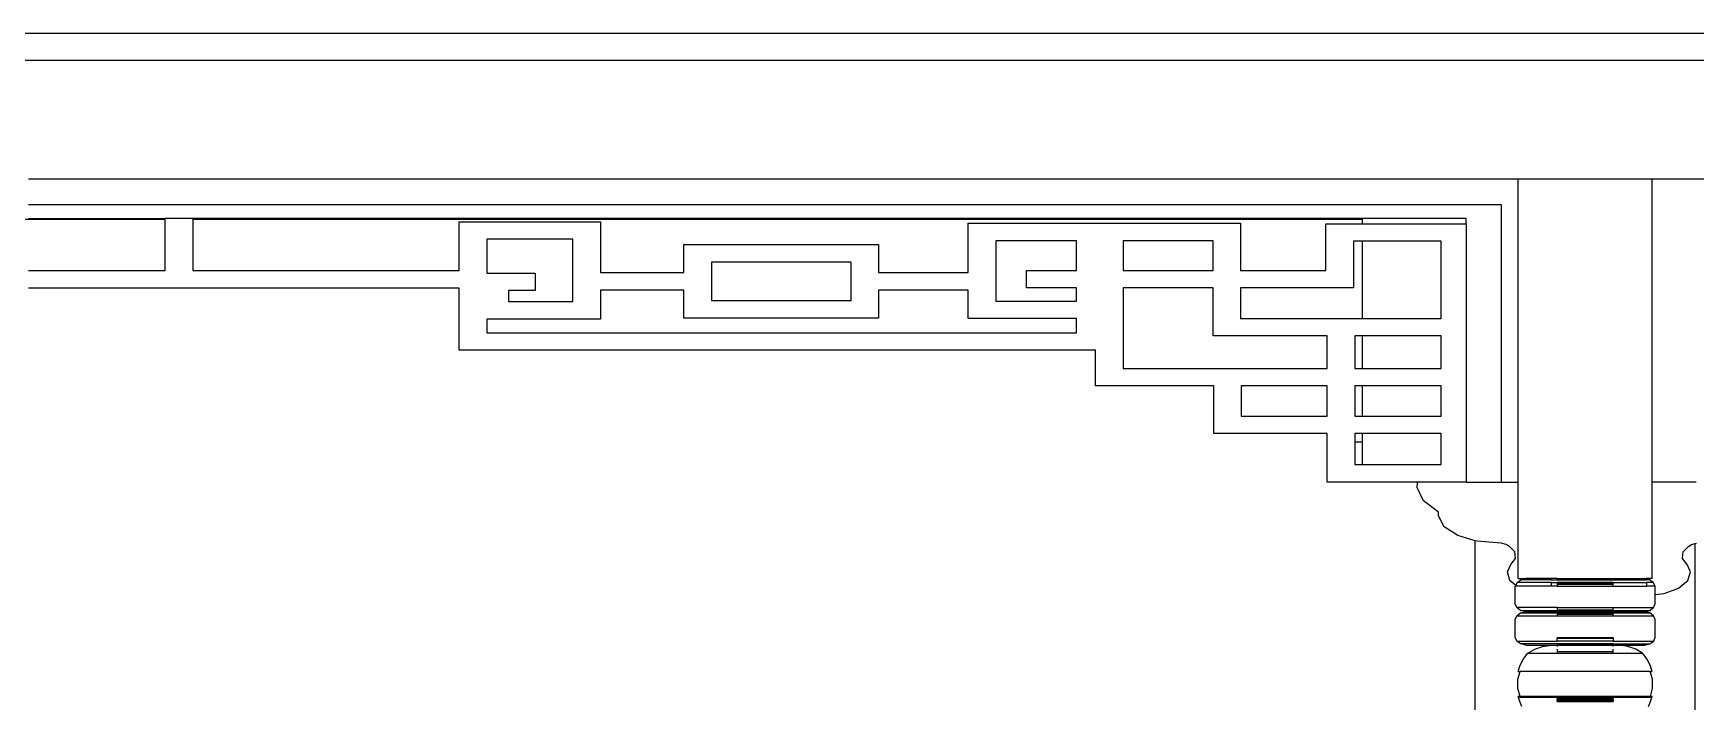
# Model space of a CAD drawing. Extents: x -24961 to 905641, y -154323 to 635957.
# Drawn here: x 413416 to 415652, y -140608 to -139708 of the extents above; entities that cross this region are included whole.
import ezdxf

# ---------------------------------------------------------------- set-up
doc = ezdxf.new("R2010")
doc.units = 0
doc.header["$LTSCALE"] = 1000
doc.header["$MEASUREMENT"] = 0
doc.layers.add('DOTE', color=1, linetype='Continuous')

msp = doc.modelspace()

# ---------------------------------------------------------------- linework, layer by layer
for p, q in [((428053.6, -139744.5), (402953.6, -139744.5)), ((415413.6, -139904.5), (413410, -139904.5)), ((415413.6, -140312.1), (415413.6, -139904.5)), ((415593.6, -139904.5), (415413.6, -139904.5)), ((415593.6, -140312.1), (415593.6, -139904.5)), ((417637.7, -139904.5), (415593.6, -139904.5)), ((415391.1, -139938.6), (413410, -139938.6)), ((415391.1, -140312.1), (415391.1, -139938.6)), ((413226.4, -139957.9), (413593.6, -139957.9)), ((413410, -139957.4), (413593.6, -139957.4)), ((413593.6, -139957.9), (413593.6, -139957.4)), ((413630.8, -139957.4), (413593.6, -139957.4)), ((413593.6, -140027.3), (413593.6, -139957.9)), ((413630.8, -139957.4), (413630.8, -139957.9)), ((415203.6, -139957.4), (413630.8, -139957.4)), ((413630.8, -139957.9), (415203.6, -139957.9)), ((413630.8, -139957.9), (413630.8, -140027.3)), ((413989.2, -139961.5), (414179.3, -139961.5)), ((413989.2, -140027.3), (413989.2, -139961.5)), ((414179.3, -139961.5), (414179.3, -140030.1)), ((414673.8, -139963.7), (415040.2, -139963.7)), ((414673.8, -140030.1), (414673.8, -139963.7)), ((415040.2, -139963.7), (415040.2, -140027.2)), ((415154.6, -140027.2), (415154.6, -139964.2)), ((415154.6, -139964.2), (415203.6, -139964.2)), ((415203.6, -139957.4), (415203.6, -139957.9)), ((415343.6, -139957.4), (415203.6, -139957.4)), ((415203.6, -139957.9), (415203.6, -139964.2)), ((415203.6, -139964.2), (415343.6, -139964.2)), ((415343.6, -139964.2), (415343.6, -139957.4)), ((415343.6, -139964.2), (415343.6, -140312.1)), ((414026.3, -139984.9), (414026.3, -140030.9)), ((414142.2, -139984.9), (414026.3, -139984.9)), ((414142.2, -140069), (414142.2, -139984.9)), ((414291.2, -139992.4), (414553.3, -139992.4)), ((414291.2, -140030.1), (414291.2, -139992.4)), ((414553.3, -139992.4), (414553.3, -140030.1)), ((414710.9, -139987.1), (414710.9, -140068.4)), ((414819.5, -139987.1), (414710.9, -139987.1)), ((414819.5, -140027.2), (414819.5, -139987.1)), ((414882.2, -139987.1), (414882.2, -140027.2)), ((415003.1, -139987.1), (414882.2, -139987.1)), ((415003.1, -140027.2), (415003.1, -139987.1)), ((415191.8, -139987.7), (415191.8, -140050.6)), ((415203.6, -139987.7), (415191.8, -139987.7)), ((415203.6, -139987.7), (415203.6, -140091.6)), ((415310, -139987.7), (415203.6, -139987.7)), ((415310, -140091.6), (415310, -139987.7)), ((414328.4, -140015.9), (414328.4, -140067.7)), ((414516.2, -140015.9), (414328.4, -140015.9)), ((414516.2, -140067.7), (414516.2, -140015.9)), ((413410, -140027.3), (413593.6, -140027.3)), ((413630.8, -140027.3), (413989.2, -140027.3)), ((414026.3, -140030.9), (414091.4, -140030.9)), ((414091.4, -140030.9), (414091.4, -140054.3)), ((414179.3, -140030.1), (414291.2, -140030.1)), ((414553.3, -140030.1), (414673.8, -140030.1)), ((414752, -140027.2), (414819.5, -140027.2)), ((414752, -140050.6), (414752, -140027.2)), ((414882.2, -140027.2), (415003.1, -140027.2)), ((415040.2, -140027.2), (415154.6, -140027.2)), ((413989.2, -140050.8), (413410, -140050.8)), ((413989.2, -140134.6), (413989.2, -140050.8)), ((414055.7, -140054.3), (414055.7, -140069)), ((414091.4, -140054.3), (414055.7, -140054.3)), ((414179.3, -140053.5), (414179.3, -140092.5)), ((414291.2, -140053.5), (414179.3, -140053.5)), ((414291.2, -140091.2), (414291.2, -140053.5)), ((414553.3, -140053.5), (414553.3, -140091.2)), ((414673.8, -140053.5), (414553.3, -140053.5)), ((414673.8, -140091.8), (414673.8, -140053.5)), ((414819.5, -140050.6), (414752, -140050.6)), ((414819.5, -140068.4), (414819.5, -140050.6)), ((414882.2, -140050.6), (414882.2, -140159)), ((415003.1, -140050.6), (414882.2, -140050.6)), ((415003.1, -140115), (415003.1, -140050.6)), ((415040.2, -140050.6), (415040.2, -140091.6)), ((415191.8, -140050.6), (415040.2, -140050.6)), ((414055.7, -140069), (414142.2, -140069)), ((414328.4, -140067.7), (414516.2, -140067.7)), ((414710.9, -140068.4), (414819.5, -140068.4)), ((414026.3, -140092.5), (414026.3, -140111.2)), ((414179.3, -140092.5), (414026.3, -140092.5)), ((414553.3, -140091.2), (414291.2, -140091.2)), ((414819.5, -140091.8), (414673.8, -140091.8)), ((414819.5, -140111.2), (414819.5, -140091.8)), ((415040.2, -140091.6), (415203.6, -140091.6)), ((415203.6, -140091.6), (415310, -140091.6)), ((414026.3, -140111.2), (414819.5, -140111.2)), ((415156.6, -140115), (415003.1, -140115)), ((415156.6, -140159), (415156.6, -140115)), ((415193.7, -140115), (415193.7, -140159)), ((415203.6, -140115), (415193.7, -140115)), ((415203.6, -140115), (415203.6, -140159)), ((415310, -140115), (415203.6, -140115)), ((415310, -140159), (415310, -140115)), ((414845, -140134.6), (413989.2, -140134.6)), ((414845, -140182.5), (414845, -140134.6)), ((414882.2, -140159), (415156.6, -140159)), ((415193.7, -140159), (415203.6, -140159)), ((415203.6, -140159), (415310, -140159)), ((415004, -140182.5), (414845, -140182.5)), ((415004, -140246.6), (415004, -140182.5)), ((415041.1, -140182.5), (415041.1, -140223.1)), ((415156.6, -140182.5), (415041.1, -140182.5)), ((415156.6, -140223.1), (415156.6, -140182.5)), ((415193.7, -140182.5), (415193.7, -140223.1)), ((415203.6, -140182.5), (415193.7, -140182.5)), ((415203.6, -140182.5), (415203.6, -140223.1)), ((415310, -140182.5), (415203.6, -140182.5)), ((415310, -140223.1), (415310, -140182.5)), ((415041.1, -140223.1), (415156.6, -140223.1)), ((415193.7, -140223.1), (415203.6, -140223.1)), ((415203.6, -140223.1), (415310, -140223.1)), ((415156.6, -140246.6), (415004, -140246.6)), ((415156.6, -140257.9), (415156.6, -140246.6)), ((415156.6, -140307.9), (415156.6, -140257.9)), ((415193.7, -140246.6), (415193.7, -140257.9)), ((415203.6, -140246.6), (415193.7, -140246.6)), ((415193.7, -140257.9), (415203.6, -140257.9)), ((415193.7, -140257.9), (415193.7, -140288.3)), ((415310, -140246.6), (415203.6, -140246.6)), ((415203.6, -140246.6), (415203.6, -140257.9)), ((415203.6, -140257.9), (415203.6, -140288.3)), ((415310, -140288.3), (415310, -140246.6)), ((415193.7, -140288.3), (415203.6, -140288.3)), ((415203.6, -140288.3), (415310, -140288.3)), ((415156.6, -140312.1), (415156.6, -140307.9)), ((415203.6, -140312.1), (415156.6, -140312.1)), ((415278.1, -140312.1), (415203.6, -140312.1)), ((415277.8, -140319.4), (415278.1, -140312.1)), ((415286.2, -140337.1), (415277.8, -140319.4)), ((415343.6, -140312.1), (415278.1, -140312.1)), ((415343.6, -140312.1), (415391.1, -140312.1)), ((415391.1, -140312.1), (415413.6, -140312.1)), ((415413.6, -140441.6), (415413.6, -140312.1)), ((415653, -140312.1), (415593.6, -140312.1)), ((415593.6, -140441.6), (415593.6, -140312.1)), ((415306.4, -140352.4), (415286.2, -140337.1)), ((415306.3, -140357.4), (415306.4, -140352.4)), ((415313.9, -140372), (415306.3, -140357.4)), ((415332.2, -140384), (415313.9, -140372)), ((415355.6, -140390.8), (415332.2, -140384)), ((415355.6, -140934.1), (415355.6, -140390.8)), ((415358.4, -140391.6), (415355.6, -140390.8)), ((415390.8, -140394.1), (415358.4, -140391.6)), ((415397.4, -140395.7), (415390.8, -140394.1)), ((415401.3, -140398), (415397.4, -140395.7)), ((415642.8, -140398), (415646.7, -140395.7)), ((415646.7, -140395.7), (415651.6, -140394.5)), ((415651.6, -140394.5), (415653.3, -140394.1)), ((415651.6, -140934.1), (415651.6, -140394.5)), ((415409, -140405.9), (415401.3, -140398)), ((415403.5, -140423), (415409.7, -140414.7)), ((415409.7, -140414.7), (415409, -140405.9)), ((415634.4, -140414.7), (415635.2, -140405.9)), ((415640.6, -140423), (415634.4, -140414.7)), ((415635.2, -140405.9), (415642.8, -140398)), ((415399, -140432.7), (415403.5, -140423)), ((415402.4, -140444.5), (415399, -140432.7)), ((415413.6, -140441.6), (415423.7, -140441.6)), ((415417.1, -140443.6), (415423.7, -140441.6)), ((415458, -140441.6), (415423.7, -140441.6)), ((415458, -140441.6), (415458, -140443.6)), ((415466.1, -140441.6), (415458, -140441.6)), ((415466.1, -140441.6), (415466.1, -140443.6)), ((415466.1, -140441.6), (415541.1, -140441.6)), ((415541.1, -140443.6), (415541.1, -140441.6)), ((415541.1, -140441.6), (415583.5, -140441.6)), ((415586, -140442.3), (415583.5, -140441.6)), ((415583.5, -140441.6), (415586, -140441.6)), ((415586, -140441.6), (415586, -140442.3)), ((415593.6, -140441.6), (415586, -140441.6)), ((415645.1, -140432.7), (415640.6, -140423)), ((415641.7, -140444.5), (415645.1, -140432.7)), ((415410.2, -140450.9), (415402.4, -140444.5)), ((415409.5, -140452.1), (415410.2, -140450.9)), ((415411.6, -140452.1), (415409.5, -140452.1)), ((415409.5, -140475.7), (415409.5, -140452.1)), ((415410.2, -140450.9), (415412.2, -140447.2)), ((415411.6, -140452.1), (415410.2, -140450.9)), ((415458, -140452.1), (415411.6, -140452.1)), ((415412.2, -140447.2), (415417.1, -140443.6)), ((415458, -140447.2), (415412.2, -140447.2)), ((415458, -140443.6), (415417.1, -140443.6)), ((415458, -140443.6), (415466.1, -140443.6)), ((415458, -140447.2), (415458, -140452.1)), ((415458, -140447.2), (415466.1, -140447.2)), ((415466.1, -140452.1), (415458, -140452.1)), ((415466.1, -140443.6), (415541.1, -140443.6)), ((415466.1, -140447.2), (415466.1, -140447.7)), ((415541.1, -140447.2), (415466.1, -140447.2)), ((415466.1, -140447.7), (415541.1, -140447.7)), ((415466.1, -140447.7), (415466.1, -140449.4)), ((415466.1, -140449.4), (415541.1, -140449.4)), ((415466.1, -140449.4), (415466.1, -140452.1)), ((415466.1, -140452.1), (415541.1, -140452.1)), ((415541.1, -140443.6), (415586, -140443.6)), ((415541.1, -140447.7), (415541.1, -140447.2)), ((415541.1, -140447.2), (415586, -140447.2)), ((415541.1, -140449.4), (415541.1, -140447.7)), ((415541.1, -140452.1), (415541.1, -140449.4)), ((415541.1, -140452.1), (415586, -140452.1)), ((415586, -140442.3), (415586, -140443.6)), ((415590.1, -140443.6), (415586, -140442.3)), ((415590.1, -140443.6), (415586, -140443.6)), ((415586, -140447.2), (415586, -140452.1)), ((415595, -140447.2), (415586, -140447.2)), ((415597.7, -140452.1), (415586, -140452.1)), ((415595, -140447.2), (415590.1, -140443.6)), ((415597.7, -140452.1), (415595, -140447.2)), ((415597.7, -140463.3), (415597.7, -140452.1)), ((415597.7, -140463.3), (415609.7, -140461.9)), ((415597.7, -140475.7), (415597.7, -140463.3)), ((415609.7, -140461.9), (415629.2, -140454.8)), ((415629.2, -140454.8), (415641.7, -140444.5)), ((415411.7, -140480.9), (415409.5, -140475.7)), ((415416.7, -140484.7), (415411.7, -140480.9)), ((415466.1, -140480.9), (415411.7, -140480.9)), ((415416.6, -140487.9), (415423.7, -140486.4)), ((415423.7, -140486.4), (415416.7, -140484.7)), ((415416.7, -140484.7), (415466.1, -140484.7)), ((415466.1, -140486.4), (415423.7, -140486.4)), ((415466.1, -140480.9), (415466.1, -140480.9)), ((415466.1, -140480.9), (415541.1, -140480.9)), ((415466.1, -140480.9), (415466.1, -140483.8)), ((415466.1, -140480.9), (415541.1, -140480.9)), ((415466.1, -140483.8), (415541.1, -140483.8)), ((415466.1, -140483.8), (415466.1, -140484.7)), ((415466.1, -140484.7), (415541.1, -140484.7)), ((415466.1, -140486.4), (415466.1, -140487.9)), ((415541.1, -140486.4), (415466.1, -140486.4)), ((415541.1, -140480.9), (415541.1, -140480.9)), ((415541.1, -140483.8), (415541.1, -140480.9)), ((415541.1, -140480.9), (415595.6, -140480.9)), ((415541.1, -140484.7), (415541.1, -140483.8)), ((415541.1, -140484.7), (415590.5, -140484.7)), ((415541.1, -140487.9), (415541.1, -140486.4)), ((415541.1, -140486.4), (415583.5, -140486.4)), ((415583.5, -140486.4), (415590.5, -140484.7)), ((415590.6, -140487.9), (415583.5, -140486.4)), ((415590.5, -140484.7), (415595.6, -140480.9)), ((415595.6, -140480.9), (415597.7, -140475.7)), ((415409.5, -140496.9), (415411.6, -140491.7)), ((415409.5, -140520.6), (415409.5, -140496.9)), ((415411.6, -140491.7), (415416.6, -140487.9)), ((415411.6, -140491.7), (415466.1, -140491.7)), ((415416.6, -140487.9), (415466.1, -140487.9)), ((415466.1, -140487.9), (415466.1, -140489.5)), ((415466.1, -140487.9), (415541.1, -140487.9)), ((415466.1, -140489.5), (415541.1, -140489.5)), ((415466.1, -140489.5), (415466.1, -140491.7)), ((415466.1, -140491.7), (415541.1, -140491.7)), ((415541.1, -140489.5), (415541.1, -140487.9)), ((415541.1, -140487.9), (415590.6, -140487.9)), ((415541.1, -140491.7), (415541.1, -140489.5)), ((415541.1, -140491.7), (415595.6, -140491.7)), ((415595.6, -140491.7), (415590.6, -140487.9)), ((415597.7, -140496.9), (415595.6, -140491.7)), ((415597.7, -140520.6), (415597.7, -140496.9)), ((415411.5, -140525.9), (415409.5, -140520.6)), ((415416.5, -140529.7), (415411.5, -140525.9)), ((415411.5, -140525.9), (415466.1, -140525.9)), ((415423.7, -140531.2), (415416.5, -140529.7)), ((415466.1, -140529.7), (415416.5, -140529.7)), ((415423.7, -140531.2), (415458, -140531.2)), ((415446.4, -140533.2), (415458, -140531.2)), ((415458, -140531.2), (415466.1, -140531.2)), ((415466.1, -140520.6), (415466.1, -140521)), ((415466.1, -140521), (415541.1, -140521)), ((415466.1, -140521), (415466.1, -140522)), ((415466.1, -140522), (415541.1, -140522)), ((415466.1, -140522), (415466.1, -140522.1)), ((415466.1, -140525.9), (415466.1, -140522.1)), ((415466.1, -140522.1), (415541.1, -140522.1)), ((415541.1, -140525.9), (415466.1, -140525.9)), ((415466.1, -140529.7), (415466.1, -140530.8)), ((415541.1, -140529.7), (415466.1, -140529.7)), ((415466.1, -140530.8), (415541.1, -140530.8)), ((415466.1, -140530.8), (415466.1, -140531.2)), ((415466.1, -140531.2), (415466.1, -140533.2)), ((415466.1, -140531.2), (415541.1, -140531.2)), ((415541.1, -140521), (415541.1, -140520.6)), ((415541.1, -140522), (415541.1, -140521)), ((415541.1, -140522.1), (415541.1, -140522)), ((415541.1, -140522.1), (415541.1, -140525.9)), ((415541.1, -140525.9), (415595.8, -140525.9)), ((415541.1, -140530.8), (415541.1, -140529.7)), ((415541.1, -140529.7), (415590.7, -140529.7)), ((415541.1, -140531.2), (415541.1, -140530.8)), ((415541.1, -140533.2), (415541.1, -140531.2)), ((415541.1, -140531.2), (415549.2, -140531.2)), ((415560.8, -140533.2), (415549.2, -140531.2)), ((415549.2, -140531.2), (415583.5, -140531.2)), ((415583.5, -140531.2), (415590.7, -140529.7)), ((415590.7, -140529.7), (415595.8, -140525.9)), ((415595.8, -140525.9), (415597.7, -140520.6)), ((415416.3, -140558.1), (415420.6, -140549.9)), ((415420.6, -140549.9), (415426.3, -140542.2)), ((415426.3, -140542.2), (415435.7, -140536.9)), ((415426.3, -140542.2), (415466.1, -140542.2)), ((415435.7, -140536.9), (415446.4, -140533.2)), ((415466.1, -140536.9), (415466.1, -140540.1)), ((415466.1, -140540.1), (415541.1, -140540.1)), ((415466.1, -140540.1), (415466.1, -140542.2)), ((415466.1, -140542.2), (415541.1, -140542.2)), ((415541.1, -140540.1), (415541.1, -140536.9)), ((415541.1, -140542.2), (415541.1, -140540.1)), ((415541.1, -140542.2), (415580.9, -140542.2)), ((415571.5, -140536.9), (415560.8, -140533.2)), ((415580.9, -140542.2), (415571.5, -140536.9)), ((415586.6, -140549.9), (415580.9, -140542.2)), ((415590.9, -140558.1), (415586.6, -140549.9)), ((415413.1, -140577), (415416.3, -140566.7)), ((415413.4, -140566.7), (415416.3, -140558.1)), ((415413.4, -140566.7), (415416.3, -140566.7)), ((415590.9, -140566.7), (415416.3, -140566.7)), ((415593.8, -140566.7), (415590.9, -140558.1)), ((415594.1, -140577), (415590.9, -140566.7)), ((415590.9, -140566.7), (415593.8, -140566.7)), ((415412.9, -140589.5), (415413.1, -140577)), ((415416, -140600.3), (415412.9, -140589.5)), ((415591.3, -140600.3), (415594.3, -140589.5)), ((415594.3, -140589.5), (415594.1, -140577)), ((415416, -140600.3), (415413.4, -140600.3)), ((415413.4, -140600.3), (415416.4, -140601.8)), ((415415.7, -140607.2), (415413.4, -140600.3)), ((415418.6, -140613.9), (415415.7, -140607.2)), ((415416.4, -140601.8), (415416, -140600.3)), ((415591.3, -140600.3), (415416, -140600.3)), ((415466.1, -140601.8), (415416.4, -140601.8)), ((415466.1, -140601.8), (415466.1, -140602.6)), ((415541.1, -140601.8), (415466.1, -140601.8)), ((415466.1, -140602.6), (415541.1, -140602.6)), ((415466.1, -140602.6), (415541.1, -140602.6)), ((415466.1, -140602.6), (415466.1, -140603.3)), ((415466.1, -140602.6), (415466.1, -140602.6)), ((415466.1, -140603.3), (415541.1, -140603.3)), ((415466.1, -140603.3), (415466.1, -140603.4)), ((415466.1, -140603.4), (415541.1, -140603.4)), ((415466.1, -140604.2), (415466.1, -140603.4)), ((415466.1, -140604.2), (415541.1, -140604.2)), ((415466.1, -140604.2), (415466.1, -140605.1)), ((415466.1, -140605.1), (415541.1, -140605.1)), ((415466.1, -140605.1), (415466.1, -140605.4)), ((415466.1, -140605.4), (415541.1, -140605.4)), ((415466.1, -140606), (415466.1, -140605.4)), ((415466.1, -140606), (415541.1, -140606)), ((415466.1, -140606.3), (415466.1, -140606)), ((415466.1, -140606.3), (415541.1, -140606.3)), ((415466.1, -140607), (415466.1, -140606.3)), ((415466.1, -140607), (415541.1, -140607)), ((415466.1, -140607.1), (415466.1, -140607)), ((415466.1, -140607.1), (415541.1, -140607.1)), ((415466.1, -140607.1), (415466.1, -140607.2)), ((415541.1, -140602.6), (415541.1, -140601.8)), ((415590.8, -140601.8), (415541.1, -140601.8)), ((415541.1, -140603.3), (415541.1, -140602.6)), ((415541.1, -140602.6), (415541.1, -140602.6)), ((415541.1, -140603.4), (415541.1, -140603.3)), ((415541.1, -140603.4), (415541.1, -140604.2)), ((415541.1, -140605.1), (415541.1, -140604.2)), ((415541.1, -140605.4), (415541.1, -140605.1)), ((415541.1, -140605.4), (415541.1, -140606)), ((415541.1, -140606), (415541.1, -140606.3)), ((415541.1, -140606.3), (415541.1, -140607)), ((415541.1, -140607), (415541.1, -140607.1)), ((415541.1, -140607.2), (415541.1, -140607.1)), ((415588.6, -140613.9), (415591.6, -140607.2)), ((415593.8, -140600.3), (415590.8, -140601.8)), ((415590.8, -140601.8), (415591.3, -140600.3)), ((415593.8, -140600.3), (415591.3, -140600.3)), ((415591.6, -140607.2), (415593.8, -140600.3))]:
    msp.add_line(p, q)
at = {"layer": 'DOTE'}
msp.add_line((393730.1, -139707.9), (442830.8, -139707.9), dxfattribs=at)

doc.saveas('drawing.dxf')
